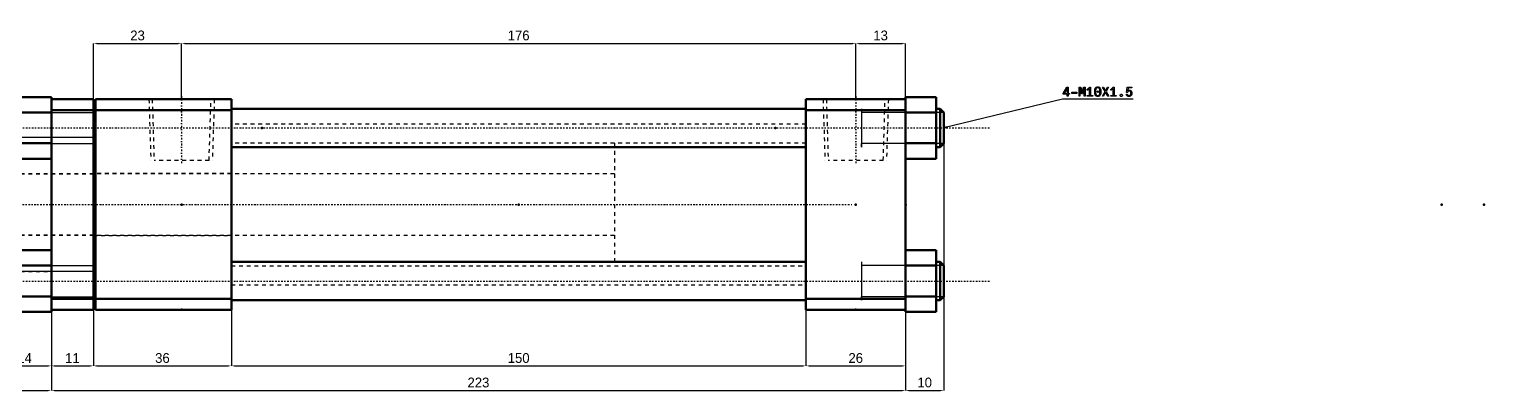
# Model space of a CAD drawing. Header units: millimetres. Extents: x -28 to 554, y -504 to 49.
# Drawn here: x 174 to 553.8, y -45.8 to 48.8 of the extents above; entities that cross this region are included whole.
import ezdxf

# ---------------------------------------------------------------- set-up
doc = ezdxf.new("R2010")
doc.units = ezdxf.units.MM
doc.linetypes.add('Center', pattern=[1.5, 0.45, -0.5, 0.05, -0.5])
doc.linetypes.add('Dashed', pattern=[2, 1, -1])
for name, color, linetype, lineweight in [('2d ConnectionPoints', 7, 'Continuous', 50), ('AM_0', 7, 'Continuous', 50), ('AM_5', 3, 'Continuous', 25), ('AM_7', 7, 'Center', 25), ('AM_9', 6, 'Dashed', 25)]:
    doc.layers.add(name, color=color, linetype=linetype, lineweight=lineweight)
doc.dimstyles.new('ISO-25', dxfattribs={"dimtxt": 2.5, "dimasz": 2.5, "dimexe": 1.25, "dimexo": 0.625, "dimtad": 1, "dimtxsty": 'Standard', "dimcen": 2.5, "dimadec": 0, "dimazin": 0, "dimtfac": 1, "dimtmove": 0, "dimatfit": 3, "dimfxl": 1, "dimarcsym": 0})

# ---------------------------------------------------------------- blocks, each defined once
blk = doc.blocks.new('2_A__SD__C_32_100_ROD_070_0_in_HC2_A_70_SD_C_32_100_A_0__2')
at = {"layer": 'AM_0'}
for p, q in [((-25, 8), (-41, 8)), ((-58.08, 6), (-59, 5.08)), ((-59, 5.08), (-59, -5.08)), ((-49, 6), (-58.08, 6)), ((-58.08, 6), (-58.08, -6)), ((-27, 3.87), (-41, 3.87)), ((-27, -3.87), (-27, 3.87)), ((-59, -5.08), (-58.08, -6)), ((-58.08, -6), (-49, -6)), ((-27, -3.87), (-41, -3.87)), ((-41, -8), (-25, -8))]:
    blk.add_line(p, q, dxfattribs=at)
at = {"layer": 'AM_5'}
for p, q in [((-59, 5.08), (-49, 5.08)), ((-59, -5.08), (-49, -5.08))]:
    blk.add_line(p, q, dxfattribs=at)
at = {"layer": 'AM_5', "linetype": 'Dashed'}
for p, q in [((-49, 5.08), (-41, 5.08)), ((-41, 6), (-41, 5.08)), ((-49, -5.08), (-41, -5.08)), ((-41, -6), (-41, -5.08))]:
    blk.add_line(p, q, dxfattribs=at)
at = {"layer": 'AM_7'}
blk.add_line((-71.25, 0), (198.25, 0), dxfattribs=at)
at = {"layer": 'AM_9'}
for p, q in [((186, 16), (136, 16)), ((136, 16), (136, -16)), ((136, 8), (-25, 8)), ((-41, 6), (-49, 6)), ((-49, -6), (-41, -6)), ((-25, -8), (136, -8)), ((136, -16), (186, -16))]:
    blk.add_line(p, q, dxfattribs=at)
blk = doc.blocks.new('3_A__SD_C_32_100_0__BODY__A70_0_in_HC2_A_70_SD_C_32_100_A_0__2')
at = {"layer": 'AM_0'}
for p, q in [((-19, 28.03), (-11, 28.03)), ((-19, 11.97), (-19, 28.03)), ((-11, -28.08), (-11, 28.03)), ((0, 27.5), (-11, 27.5)), ((0, 27.5), (0, -27.5)), ((36, 27.5), (0.5, 27.5)), ((0.5, 27.5), (0.5, -27.5)), ((36, -27.5), (36, 27.5)), ((212, 27.5), (186, 27.5)), ((186, -27.5), (186, 27.5)), ((220, 28.03), (212, 28.03)), ((212, -28.08), (212, 28.03)), ((220, 11.97), (220, 28.03)), ((-20.08, 25), (-21, 24.08)), ((-21, 24.08), (-21, 15.92)), ((-19, 25), (-20.08, 25)), ((-20.08, 25), (-20.08, 15)), ((-19, 24.01), (-11, 24.01)), ((0, 24.67), (-11, 24.67)), ((0.5, 25.5), (0, 25.5)), ((0, 24.86), (0.5, 24.86)), ((36, 24.67), (0.5, 24.67)), ((186, 25), (36, 25)), ((212, 24.67), (186, 24.67)), ((220, 24.01), (212, 24.01)), ((221.08, 25), (220, 25)), ((222, 24.08), (221.08, 25)), ((221.08, 25), (221.08, 15)), ((222, 24.08), (222, 15.92)), ((0.5, 21.2), (0, 21.2)), ((0.5, 20.55), (0, 20.55)), ((-25, -17.5), (-25, 17.5)), ((-21, 17.5), (-25, 17.5)), ((-21, 15.92), (-20.08, 15)), ((-19, 15.99), (-11, 15.99)), ((220, 15.99), (212, 15.99)), ((221.08, 15), (222, 15.92)), ((-20.08, 15), (-19, 15)), ((-19, 11.97), (-11, 11.97)), ((36, 15), (186, 15)), ((220, 11.97), (212, 11.97)), ((220, 15), (221.08, 15)), ((-20.08, -15), (-21, -15.92)), ((-19, -15), (-20.08, -15)), ((-20.08, -15), (-20.08, -25)), ((-19, -11.92), (-11, -11.92)), ((-19, -28.08), (-19, -11.92)), ((186, -15), (36, -15)), ((220, -11.92), (212, -11.92)), ((220, -28.08), (220, -11.92)), ((221.08, -15), (220, -15)), ((222, -15.92), (221.08, -15)), ((221.08, -15), (221.08, -25)), ((-25, -17.5), (-21, -17.5)), ((-21, -15.92), (-21, -24.08)), ((-19, -15.96), (-11, -15.96)), ((220, -15.96), (212, -15.96)), ((222, -15.92), (222, -24.08)), ((0.5, -20.55), (0, -20.55)), ((0, -21.2), (0.5, -21.2)), ((-21, -24.08), (-20.08, -25)), ((-20.08, -25), (-19, -25)), ((-19, -24.04), (-11, -24.04)), ((0, -24.67), (-11, -24.67)), ((0.5, -24.86), (0, -24.86)), ((0.5, -25.5), (0, -25.5)), ((36, -24.67), (0.5, -24.67)), ((36, -25), (186, -25)), ((212, -24.67), (186, -24.67)), ((220, -24.04), (212, -24.04)), ((220, -25), (221.08, -25)), ((221.08, -25), (222, -24.08)), ((-19, -28.08), (-11, -28.08)), ((0, -27.5), (-11, -27.5)), ((36, -27.5), (0.5, -27.5)), ((212, -27.5), (186, -27.5)), ((220, -28.08), (212, -28.08))]:
    blk.add_line(p, q, dxfattribs=at)
at = {"layer": 'AM_5', "linetype": 'Dashed'}
for p, q in [((14.47, 27.5), (14.97, 11.5)), ((31.53, 27.5), (31.03, 11.5)), ((190.47, 27.5), (190.97, 11.5)), ((207.53, 27.5), (207.03, 11.5))]:
    blk.add_line(p, q, dxfattribs=at)
at = {"layer": 'AM_5'}
for p, q in [((-21, 24.08), (0.5, 24.08)), ((0.5, 25), (0.5, 24.08)), ((0.5, 25), (0.5, 15)), ((200.5, 25), (200.5, 24.08)), ((200.5, 25), (200.5, 15)), ((222, 24.08), (200.5, 24.08)), ((-21, 15.92), (0.5, 15.92)), ((0.5, 15), (0.5, 15.92)), ((222, 15.92), (200.5, 15.92)), ((200.5, 15), (200.5, 15.92)), ((0.5, -15), (0.5, -15.92)), ((0.5, -15), (0.5, -25)), ((200.5, -15), (200.5, -15.92)), ((200.5, -15), (200.5, -25)), ((-21, -15.92), (0.5, -15.92)), ((222, -15.92), (200.5, -15.92)), ((-21, -24.08), (0.5, -24.08)), ((0.5, -25), (0.5, -24.08)), ((222, -24.08), (200.5, -24.08)), ((200.5, -25), (200.5, -24.08))]:
    blk.add_line(p, q, dxfattribs=at)
at = {"layer": 'AM_7'}
for p, q in [((23, 28.3), (23, 10.7)), ((199, 28.3), (199, 10.7)), ((-33.15, 20), (234.15, 20)), ((-33.15, -20), (234.15, -20))]:
    blk.add_line(p, q, dxfattribs=at)
at = {"layer": 'AM_9'}
for p, q in [((15.33, 27.5), (15.82, 11.5)), ((30.18, 11.5), (30.67, 27.5)), ((191.33, 27.5), (191.82, 11.5)), ((206.18, 11.5), (206.67, 27.5)), ((186, 21), (36, 21)), ((-11, 17.5), (-21, 17.5)), ((186, 16), (36, 16)), ((30.18, 11.5), (15.82, 11.5)), ((206.18, 11.5), (191.82, 11.5)), ((0, 7.9), (-25, 7.9)), ((36, 8.1), (0, 8.1)), ((-25, -7.9), (0, -7.9)), ((0, -8.1), (36, -8.1)), ((-21, -17.5), (-11, -17.5)), ((36, -16), (186, -16)), ((36, -21), (186, -21))]:
    blk.add_line(p, q, dxfattribs=at)
blk = doc.blocks.new('*D25')
at = {"layer": 'AM_5', "color": 0, "lineweight": -2}
for p, q in [((190.8, 2.92), (190.8, -39.24)), ((226.8, 2.92), (226.8, -39.24)), ((191.65, -39.24), (225.95, -39.24))]:
    blk.add_line(p, q, dxfattribs=at)
at = {"layer": 'AM_5', "color": 0}
for points in [[(191.65, -39.1), (191.65, -39.39), (190.8, -39.24)], [(225.95, -39.39), (225.95, -39.1), (226.8, -39.24)]]:
    blk.add_solid(points, dxfattribs=at)
at = {"layer": 'Defpoints', "color": 0}
for p in [(190.8, 2.92), (226.8, 2.92), (226.8, -39.24)]:
    blk.add_point(p, dxfattribs=at)
at = {"layer": 'AM_5', "color": 0, "insert": (208.8, -37.2), "char_height": 2.56, "attachment_point": 5}
blk.add_mtext('36', dxfattribs=at)
blk = doc.blocks.new('*D26')
at = {"layer": 'AM_5', "color": 0, "lineweight": -2}
for p, q in [((179.8, 2.92), (179.8, -39.24)), ((190.8, 2.92), (190.8, -39.24)), ((180.65, -39.24), (189.95, -39.24))]:
    blk.add_line(p, q, dxfattribs=at)
at = {"layer": 'AM_5', "color": 0}
for points in [[(180.65, -39.1), (180.65, -39.39), (179.8, -39.24)], [(189.95, -39.39), (189.95, -39.1), (190.8, -39.24)]]:
    blk.add_solid(points, dxfattribs=at)
at = {"layer": 'Defpoints', "color": 0}
for p in [(179.8, 2.92), (190.8, 2.92), (190.8, -39.24)]:
    blk.add_point(p, dxfattribs=at)
at = {"layer": 'AM_5', "color": 0, "insert": (185.3, -37.2), "char_height": 2.56, "attachment_point": 5}
blk.add_mtext('11', dxfattribs=at)
blk = doc.blocks.new('*D27')
at = {"layer": 'AM_5', "color": 0, "lineweight": -2}
for p, q in [((165.8, 2.92), (165.8, -39.24)), ((179.8, 2.92), (179.8, -39.24)), ((166.65, -39.24), (178.95, -39.24))]:
    blk.add_line(p, q, dxfattribs=at)
at = {"layer": 'AM_5', "color": 0}
for points in [[(166.65, -39.1), (166.65, -39.39), (165.8, -39.24)], [(178.95, -39.39), (178.95, -39.1), (179.8, -39.24)]]:
    blk.add_solid(points, dxfattribs=at)
at = {"layer": 'Defpoints', "color": 0}
for p in [(165.8, 2.92), (179.8, 2.92), (179.8, -39.24)]:
    blk.add_point(p, dxfattribs=at)
at = {"layer": 'AM_5', "color": 0, "insert": (172.8, -37.2), "char_height": 2.56, "attachment_point": 5}
blk.add_mtext('14', dxfattribs=at)
blk = doc.blocks.new('*D28')
at = {"layer": 'AM_5', "color": 0, "lineweight": -2}
for p, q in [((149.8, 10.92), (149.8, -45.64)), ((179.8, 2.92), (179.8, -45.64)), ((150.65, -45.64), (178.95, -45.64))]:
    blk.add_line(p, q, dxfattribs=at)
at = {"layer": 'AM_5', "color": 0}
for points in [[(150.65, -45.5), (150.65, -45.79), (149.8, -45.64)], [(178.95, -45.79), (178.95, -45.5), (179.8, -45.64)]]:
    blk.add_solid(points, dxfattribs=at)
at = {"layer": 'Defpoints', "color": 0}
for p in [(149.8, 10.92), (179.8, 2.92), (179.8, -45.64)]:
    blk.add_point(p, dxfattribs=at)
at = {"layer": 'AM_5', "color": 0, "insert": (164.8, -43.6), "char_height": 2.56, "attachment_point": 5}
blk.add_mtext('30', dxfattribs=at)
blk = doc.blocks.new('*D30')
at = {"layer": 'AM_5', "color": 0, "lineweight": -2}
for p, q in [((179.8, 2.92), (179.8, -45.64)), ((402.8, 2.92), (402.8, -45.64)), ((180.65, -45.64), (401.95, -45.64))]:
    blk.add_line(p, q, dxfattribs=at)
at = {"layer": 'AM_5', "color": 0}
for points in [[(180.65, -45.5), (180.65, -45.79), (179.8, -45.64)], [(401.95, -45.79), (401.95, -45.5), (402.8, -45.64)]]:
    blk.add_solid(points, dxfattribs=at)
at = {"layer": 'Defpoints', "color": 0}
for p in [(179.8, 2.92), (402.8, 2.92), (402.8, -45.64)]:
    blk.add_point(p, dxfattribs=at)
at = {"layer": 'AM_5', "color": 0, "insert": (291.3, -43.6), "char_height": 2.56, "attachment_point": 5}
blk.add_mtext('223', dxfattribs=at)
blk = doc.blocks.new('*D31')
at = {"layer": 'AM_5', "color": 0, "lineweight": -2}
for p, q in [((226.8, 2.92), (226.8, -39.24)), ((376.8, 2.92), (376.8, -39.24)), ((227.65, -39.24), (375.95, -39.24))]:
    blk.add_line(p, q, dxfattribs=at)
at = {"layer": 'AM_5', "color": 0}
for points in [[(227.65, -39.1), (227.65, -39.39), (226.8, -39.24)], [(375.95, -39.39), (375.95, -39.1), (376.8, -39.24)]]:
    blk.add_solid(points, dxfattribs=at)
at = {"layer": 'Defpoints', "color": 0}
for p in [(226.8, 2.92), (376.8, 2.92), (376.8, -39.24)]:
    blk.add_point(p, dxfattribs=at)
at = {"layer": 'AM_5', "color": 0, "insert": (301.8, -37.2), "char_height": 2.56, "attachment_point": 5}
blk.add_mtext('150', dxfattribs=at)
blk = doc.blocks.new('*D32')
at = {"layer": 'AM_5', "color": 0, "lineweight": -2}
for p, q in [((376.8, 2.92), (376.8, -39.24)), ((402.8, 2.92), (402.8, -39.24)), ((377.65, -39.24), (401.95, -39.24))]:
    blk.add_line(p, q, dxfattribs=at)
at = {"layer": 'AM_5', "color": 0}
for points in [[(377.65, -39.1), (377.65, -39.39), (376.8, -39.24)], [(401.95, -39.39), (401.95, -39.1), (402.8, -39.24)]]:
    blk.add_solid(points, dxfattribs=at)
at = {"layer": 'Defpoints', "color": 0}
for p in [(376.8, 2.92), (402.8, 2.92), (402.8, -39.24)]:
    blk.add_point(p, dxfattribs=at)
at = {"layer": 'AM_5', "color": 0, "insert": (389.8, -37.2), "char_height": 2.56, "attachment_point": 5}
blk.add_mtext('26', dxfattribs=at)
blk = doc.blocks.new('*D33')
at = {"layer": 'AM_5', "color": 0, "lineweight": -2}
for p, q in [((412.8, 22.92), (412.8, -45.64)), ((402.8, 2.92), (402.8, -45.64)), ((403.65, -45.64), (411.95, -45.64))]:
    blk.add_line(p, q, dxfattribs=at)
at = {"layer": 'AM_5', "color": 0}
for points in [[(403.65, -45.5), (403.65, -45.79), (402.8, -45.64)], [(411.95, -45.79), (411.95, -45.5), (412.8, -45.64)]]:
    blk.add_solid(points, dxfattribs=at)
at = {"layer": 'Defpoints', "color": 0}
for p in [(412.8, 22.92), (402.8, 2.92), (412.8, -45.64)]:
    blk.add_point(p, dxfattribs=at)
at = {"layer": 'AM_5', "color": 0, "insert": (407.8, -43.6), "char_height": 2.56, "attachment_point": 5}
blk.add_mtext('10', dxfattribs=at)
blk = doc.blocks.new('*D34')
at = {"layer": 'AM_5', "color": 0, "lineweight": -2}
for p, q in [((190.8, 2.92), (190.8, 45.02)), ((191.65, 45.02), (212.95, 45.02)), ((213.8, 30.42), (213.8, 45.02))]:
    blk.add_line(p, q, dxfattribs=at)
at = {"layer": 'AM_5', "color": 0}
for points in [[(191.65, 45.17), (191.65, 44.88), (190.8, 45.02)], [(212.95, 44.88), (212.95, 45.17), (213.8, 45.02)]]:
    blk.add_solid(points, dxfattribs=at)
at = {"layer": 'Defpoints', "color": 0}
for p in [(213.8, 45.02), (213.8, 30.42), (190.8, 2.92)]:
    blk.add_point(p, dxfattribs=at)
at = {"layer": 'AM_5', "color": 0, "insert": (202.3, 47.07), "char_height": 2.56, "attachment_point": 5}
blk.add_mtext('23', dxfattribs=at)
blk = doc.blocks.new('*D35')
at = {"layer": 'AM_5', "color": 0, "lineweight": -2}
for p, q in [((213.8, 30.42), (213.8, 45.02)), ((214.65, 45.02), (388.95, 45.02)), ((389.8, 30.42), (389.8, 45.02))]:
    blk.add_line(p, q, dxfattribs=at)
at = {"layer": 'AM_5', "color": 0}
for points in [[(214.65, 45.17), (214.65, 44.88), (213.8, 45.02)], [(388.95, 44.88), (388.95, 45.17), (389.8, 45.02)]]:
    blk.add_solid(points, dxfattribs=at)
at = {"layer": 'Defpoints', "color": 0}
for p in [(389.8, 45.02), (213.8, 30.42), (389.8, 30.42)]:
    blk.add_point(p, dxfattribs=at)
at = {"layer": 'AM_5', "color": 0, "insert": (301.8, 47.07), "char_height": 2.56, "attachment_point": 5}
blk.add_mtext('176', dxfattribs=at)
blk = doc.blocks.new('*D36')
at = {"layer": 'AM_5', "color": 0, "lineweight": -2}
for p, q in [((389.8, 30.42), (389.8, 45.02)), ((390.65, 45.02), (401.95, 45.02)), ((402.8, 2.92), (402.8, 45.02))]:
    blk.add_line(p, q, dxfattribs=at)
at = {"layer": 'AM_5', "color": 0}
for points in [[(390.65, 45.17), (390.65, 44.88), (389.8, 45.02)], [(401.95, 44.88), (401.95, 45.17), (402.8, 45.02)]]:
    blk.add_solid(points, dxfattribs=at)
at = {"layer": 'Defpoints', "color": 0}
for p in [(402.8, 45.02), (389.8, 30.42), (402.8, 2.92)]:
    blk.add_point(p, dxfattribs=at)
at = {"layer": 'AM_5', "color": 0, "insert": (396.3, 47.07), "char_height": 2.56, "attachment_point": 5}
blk.add_mtext('13', dxfattribs=at)
blk = doc.blocks.new('*D37')
at = {"layer": 'AM_5', "color": 0, "lineweight": -2}
for p, q in [((179.8, 2.92), (179.8, -45.64)), ((402.8, 2.92), (402.8, -45.64)), ((180.65, -45.64), (401.95, -45.64))]:
    blk.add_line(p, q, dxfattribs=at)
at = {"layer": 'AM_5', "color": 0}
for points in [[(180.65, -45.5), (180.65, -45.79), (179.8, -45.64)], [(401.95, -45.79), (401.95, -45.5), (402.8, -45.64)]]:
    blk.add_solid(points, dxfattribs=at)
at = {"layer": 'Defpoints', "color": 0}
for p in [(179.8, 2.92), (402.8, 2.92), (402.8, -45.64)]:
    blk.add_point(p, dxfattribs=at)
at = {"layer": 'AM_5', "color": 0, "insert": (291.3, -43.6), "char_height": 2.56, "attachment_point": 5}
blk.add_mtext('223', dxfattribs=at)
blk = doc.blocks.new('*D39')
at = {"layer": 'AM_5', "color": 0, "lineweight": -2}
for p, q in [((190.8, 20.42), (111.32, 20.42)), ((111.32, 19.57), (111.32, 7.1)), ((111.32, -13.73), (111.32, -1.26)), ((190.8, -14.58), (111.32, -14.58))]:
    blk.add_line(p, q, dxfattribs=at)
at = {"layer": 'AM_5', "color": 0}
for points in [[(111.46, 19.57), (111.18, 19.57), (111.32, 20.42)], [(111.18, -13.73), (111.46, -13.73), (111.32, -14.58)]]:
    blk.add_solid(points, dxfattribs=at)
at = {"layer": 'Defpoints', "color": 0}
for p in [(190.8, 20.42), (111.32, -14.58), (190.8, -14.58)]:
    blk.add_point(p, dxfattribs=at)
at = {"layer": 'AM_5', "color": 0, "insert": (111.32, 2.92), "char_height": 2.56, "attachment_point": 5, "rotation": 90}
blk.add_mtext('Ø35', dxfattribs=at)

msp = doc.modelspace()

# ---------------------------------------------------------------- linework, layer by layer
at = {"layer": '2d ConnectionPoints'}
for p in [(213.802, 30.42), (389.802, 30.42), (234.802, 22.92), (368.802, 22.92), (179.802, 2.92), (190.802, 2.92), (190.802, 2.92), (190.802, 2.92), (213.802, 2.92), (213.802, 2.92), (301.802, 2.92), (389.802, 2.92), (389.802, 2.92), (402.802, 2.92), (402.802, 2.92), (402.802, 2.92), (542.802, 2.92), (553.802, 2.92), (213.802, -24.58), (389.802, -24.58)]:
    msp.add_point(p, dxfattribs=at)
at = {"layer": 'AM_5'}
for p, q in [((443.802, 30.42), (412.802, 22.92)), ((462.234, 30.42), (443.802, 30.42))]:
    msp.add_line(p, q, dxfattribs=at)
for points in [[(445.043, 31.72), (443.965, 31.72), (443.965, 31.936), (444.946, 33.6), (445.276, 33.6), (445.276, 31.945), (445.635, 31.945), (445.635, 31.72), (445.276, 31.72), (445.276, 31.188), (445.043, 31.188), (445.043, 31.72)], [(445.046, 31.945), (445.046, 33.321), (444.251, 31.945), (445.046, 31.945)], [(446.182, 32.259), (447.514, 32.259), (447.514, 31.96), (446.182, 31.96), (446.182, 32.259)], [(448.099, 33.6), (448.528, 33.6), (448.894, 32.093), (449.257, 33.6), (449.693, 33.6), (449.693, 31.188), (449.447, 31.188), (449.447, 33.348), (449.43, 33.339), (449.047, 31.87), (448.745, 31.87), (448.357, 33.339), (448.345, 33.346), (448.345, 31.188), (448.099, 31.188), (448.099, 33.6)], [(450.257, 31.401), (450.869, 31.401), (450.869, 33.201), (450.869, 33.201), (450.836, 33.168), (450.781, 33.116), (450.781, 33.116), (450.717, 33.062), (450.671, 33.025), (450.671, 33.025), (450.623, 32.988), (450.55, 32.935), (450.55, 32.935), (450.477, 32.886), (450.428, 32.855), (450.428, 32.855), (450.38, 32.827), (450.314, 32.793), (450.314, 32.793), (450.254, 32.769), (450.217, 32.758), (450.217, 33.011), (450.217, 33.011), (450.262, 33.033), (450.334, 33.074), (450.334, 33.074), (450.41, 33.125), (450.462, 33.165), (450.462, 33.165), (450.515, 33.208), (450.592, 33.275), (450.592, 33.275), (450.666, 33.343), (450.714, 33.391), (450.714, 33.391), (450.76, 33.438), (450.82, 33.503), (450.82, 33.503), (450.873, 33.563), (450.902, 33.6), (451.115, 33.6), (451.115, 31.401), (451.671, 31.401), (451.671, 31.188), (450.257, 31.188), (450.257, 31.401)], [(452.99, 31.154), (452.99, 31.154), (452.865, 31.161), (452.7, 31.193), (452.7, 31.193), (452.562, 31.252), (452.486, 31.307), (452.486, 31.307), (452.421, 31.373), (452.34, 31.489), (452.34, 31.489), (452.28, 31.625), (452.251, 31.728), (452.251, 31.728), (452.229, 31.84), (452.205, 32.03), (452.205, 32.03), (452.192, 32.245), (452.19, 32.402), (452.19, 32.402), (452.192, 32.556), (452.205, 32.767), (452.205, 32.767), (452.229, 32.954), (452.252, 33.065), (452.252, 33.065), (452.281, 33.166), (452.342, 33.301), (452.342, 33.301), (452.423, 33.416), (452.489, 33.482), (452.489, 33.482), (452.565, 33.536), (452.702, 33.596), (452.702, 33.596), (452.866, 33.628), (452.99, 33.634), (452.99, 33.634), (453.115, 33.628), (453.28, 33.596), (453.28, 33.596), (453.417, 33.536), (453.494, 33.482), (453.494, 33.482), (453.559, 33.416), (453.641, 33.301), (453.641, 33.301), (453.702, 33.167), (453.732, 33.066), (453.732, 33.066), (453.754, 32.955), (453.778, 32.768), (453.778, 32.768), (453.792, 32.557), (453.794, 32.402), (453.794, 32.402), (453.791, 32.247), (453.778, 32.034), (453.778, 32.034), (453.753, 31.845), (453.729, 31.732), (453.729, 31.732), (453.699, 31.629), (453.636, 31.491), (453.636, 31.491), (453.554, 31.375), (453.488, 31.308), (453.488, 31.308), (453.412, 31.253), (453.275, 31.193), (453.275, 31.193), (453.113, 31.161), (452.99, 31.154)], [(452.99, 31.374), (452.99, 31.374), (453.078, 31.379), (453.194, 31.407), (453.194, 31.407), (453.29, 31.459), (453.344, 31.507), (453.344, 31.507), (453.39, 31.564), (453.448, 31.662), (453.448, 31.662), (453.49, 31.777), (453.51, 31.862), (453.51, 31.862), (453.526, 31.954), (453.542, 32.107), (453.542, 32.107), (453.551, 32.279), (453.553, 32.402), (453.553, 32.402), (453.551, 32.534), (453.543, 32.711), (453.543, 32.711), (453.529, 32.865), (453.515, 32.954), (453.515, 32.954), (453.497, 33.035), (453.457, 33.143), (453.457, 33.143), (453.401, 33.235), (453.356, 33.288), (453.356, 33.288), (453.302, 33.332), (453.203, 33.38), (453.203, 33.38), (453.083, 33.406), (452.99, 33.411), (452.99, 33.411), (452.899, 33.406), (452.779, 33.38), (452.779, 33.38), (452.681, 33.332), (452.628, 33.288), (452.628, 33.288), (452.582, 33.235), (452.527, 33.143), (452.527, 33.143), (452.487, 33.035), (452.469, 32.954), (452.469, 32.954), (452.455, 32.865), (452.441, 32.711), (452.441, 32.711), (452.433, 32.534), (452.431, 32.402), (452.431, 32.402), (452.433, 32.277), (452.441, 32.105), (452.441, 32.105), (452.457, 31.952), (452.472, 31.86), (452.472, 31.86), (452.492, 31.776), (452.533, 31.662), (452.533, 31.662), (452.59, 31.564), (452.636, 31.507), (452.636, 31.507), (452.689, 31.459), (452.786, 31.407), (452.786, 31.407), (452.902, 31.379), (452.99, 31.374)], [(452.767, 32.402), (452.99, 32.652), (453.213, 32.402), (452.99, 32.176), (452.767, 32.402)], [(454.884, 32.436), (454.233, 33.6), (454.509, 33.6), (455.043, 32.66), (455.567, 33.6), (455.834, 33.6), (455.183, 32.481), (455.887, 31.188), (455.621, 31.188), (455.04, 32.226), (454.466, 31.188), (454.193, 31.188), (454.884, 32.436)], [(456.401, 31.401), (457.013, 31.401), (457.013, 33.201), (457.013, 33.201), (456.98, 33.168), (456.925, 33.116), (456.925, 33.116), (456.861, 33.062), (456.815, 33.025), (456.815, 33.025), (456.767, 32.988), (456.694, 32.935), (456.694, 32.935), (456.621, 32.886), (456.572, 32.855), (456.572, 32.855), (456.524, 32.827), (456.458, 32.793), (456.458, 32.793), (456.398, 32.769), (456.361, 32.758), (456.361, 33.011), (456.361, 33.011), (456.406, 33.033), (456.478, 33.074), (456.478, 33.074), (456.554, 33.125), (456.606, 33.165), (456.606, 33.165), (456.659, 33.208), (456.736, 33.275), (456.736, 33.275), (456.81, 33.343), (456.858, 33.391), (456.858, 33.391), (456.904, 33.438), (456.964, 33.503), (456.964, 33.503), (457.017, 33.563), (457.046, 33.6), (457.259, 33.6), (457.259, 31.401), (457.815, 31.401), (457.815, 31.188), (456.401, 31.188), (456.401, 31.401)], [(459.134, 31.141), (459.134, 31.141), (459.086, 31.144), (459.02, 31.16), (459.02, 31.16), (458.964, 31.191), (458.931, 31.218), (458.931, 31.218), (458.904, 31.251), (458.874, 31.309), (458.874, 31.309), (458.858, 31.375), (458.855, 31.424), (458.855, 31.424), (458.858, 31.473), (458.874, 31.539), (458.874, 31.539), (458.904, 31.596), (458.931, 31.629), (458.931, 31.629), (458.964, 31.657), (459.02, 31.688), (459.02, 31.688), (459.086, 31.704), (459.134, 31.707), (459.134, 31.707), (459.184, 31.704), (459.25, 31.688), (459.25, 31.688), (459.307, 31.657), (459.34, 31.629), (459.34, 31.629), (459.368, 31.596), (459.398, 31.539), (459.398, 31.539), (459.414, 31.473), (459.417, 31.424), (459.417, 31.424), (459.414, 31.375), (459.398, 31.31), (459.398, 31.31), (459.368, 31.253), (459.34, 31.219), (459.34, 31.219), (459.307, 31.191), (459.25, 31.161), (459.25, 31.161), (459.184, 31.144), (459.134, 31.141)], [(461.149, 31.158), (461.149, 31.158), (461.074, 31.16), (460.967, 31.174), (460.967, 31.174), (460.866, 31.199), (460.803, 31.222), (460.803, 31.222), (460.744, 31.25), (460.664, 31.304), (460.664, 31.304), (460.595, 31.37), (460.556, 31.421), (460.556, 31.421), (460.523, 31.477), (460.487, 31.573), (460.487, 31.573), (460.467, 31.681), (460.463, 31.76), (460.723, 31.76), (460.723, 31.76), (460.728, 31.685), (460.753, 31.588), (460.753, 31.588), (460.8, 31.508), (460.844, 31.464), (460.844, 31.464), (460.895, 31.428), (460.983, 31.389), (460.983, 31.389), (461.084, 31.368), (461.159, 31.364), (461.159, 31.364), (461.223, 31.368), (461.311, 31.386), (461.311, 31.386), (461.389, 31.421), (461.435, 31.452), (461.435, 31.452), (461.477, 31.49), (461.531, 31.554), (461.531, 31.554), (461.574, 31.629), (461.597, 31.684), (461.597, 31.684), (461.615, 31.742), (461.635, 31.833), (461.635, 31.833), (461.646, 31.93), (461.648, 31.996), (461.648, 31.996), (461.646, 32.058), (461.636, 32.146), (461.636, 32.146), (461.616, 32.232), (461.598, 32.287), (461.598, 32.287), (461.576, 32.339), (461.536, 32.409), (461.536, 32.409), (461.485, 32.47), (461.447, 32.506), (461.447, 32.506), (461.404, 32.536), (461.333, 32.568), (461.333, 32.568), (461.254, 32.585), (461.196, 32.589), (461.196, 32.589), (461.134, 32.585), (461.047, 32.563), (461.047, 32.563), (460.966, 32.524), (460.916, 32.487), (460.916, 32.487), (460.871, 32.444), (460.815, 32.367), (460.815, 32.367), (460.773, 32.277), (460.753, 32.209), (460.5, 32.209), (460.673, 33.607), (461.848, 33.607), (461.848, 33.391), (460.909, 33.391), (460.803, 32.59), (460.803, 32.59), (460.838, 32.633), (460.893, 32.69), (460.893, 32.69), (460.951, 32.736), (460.991, 32.761), (460.991, 32.761), (461.033, 32.782), (461.101, 32.804), (461.101, 32.804), (461.176, 32.816), (461.229, 32.818), (461.229, 32.818), (461.311, 32.814), (461.424, 32.791), (461.424, 32.791), (461.528, 32.748), (461.592, 32.709), (461.592, 32.709), (461.65, 32.661), (461.726, 32.579), (461.726, 32.579), (461.79, 32.482), (461.825, 32.41), (461.825, 32.41), (461.853, 32.333), (461.885, 32.21), (461.885, 32.21), (461.901, 32.081), (461.905, 31.99), (461.905, 31.99), (461.901, 31.894), (461.881, 31.759), (461.881, 31.759), (461.844, 31.634), (461.81, 31.556), (461.81, 31.556), (461.769, 31.484), (461.696, 31.388), (461.696, 31.388), (461.609, 31.308), (461.543, 31.263), (461.543, 31.263), (461.473, 31.225), (461.359, 31.184), (461.359, 31.184), (461.236, 31.162), (461.149, 31.158)], [(412.802, 22.92), (413.591, 23.286), (413.671, 22.954), (412.802, 22.92)]]:
    msp.add_lwpolyline(points, dxfattribs=at)

# ---------------------------------------------------------------- block references
for name in ['3_A__SD_C_32_100_0__BODY__A70_0_in_HC2_A_70_SD_C_32_100_A_0__2', '2_A__SD__C_32_100_ROD_070_0_in_HC2_A_70_SD_C_32_100_A_0__2']:
    msp.add_blockref(name, (190.802, 2.92))

# ---------------------------------------------------------------- dimensions: what is measured, and where the dimension line sits
for base, p1, p2, text, picture, middle in [((213.802, 45.025), (190.802, 2.92), (213.802, 30.42), '23', '*D34', (202.302, 45.025)), ((389.802, 45.025), (213.802, 30.42), (389.802, 30.42), '176', '*D35', (301.802, 45.025)), ((402.802, 45.025), (389.802, 30.42), (402.802, 2.92), '13', '*D36', (396.302, 45.025)), ((412.802, -45.643), (402.802, 2.92), (412.802, 22.92), '10', '*D33', (407.802, -45.643)), ((179.802, -45.643), (149.802, 10.92), (179.802, 2.92), '30', '*D28', (164.802, -45.643)), ((179.802, -39.243), (165.802, 2.92), (179.802, 2.92), '14', '*D27', (172.802, -39.243)), ((190.802, -39.243), (179.802, 2.92), (190.802, 2.92), '11', '*D26', (185.302, -39.243)), ((402.802, -45.643), (179.802, 2.92), (402.802, 2.92), '223', '*D30', (291.302, -45.643)), ((402.802, -45.643), (179.802, 2.92), (402.802, 2.92), '223', '*D37', (291.302, -45.643)), ((226.802, -39.243), (190.802, 2.92), (226.802, 2.92), '36', '*D25', (208.802, -39.243)), ((376.802, -39.243), (226.802, 2.92), (376.802, 2.92), '150', '*D31', (301.802, -39.243)), ((402.802, -39.243), (376.802, 2.92), (402.802, 2.92), '26', '*D32', (389.802, -39.243))]:
    dim = msp.add_linear_dim(base=base, p1=p1, p2=p2, text=text, dimstyle='ISO-25', override={"dimtxt": 2.56, "dimasz": 0.853333, "dimexe": 0, "dimexo": 0, "dimgap": 0.768}, dxfattribs=at)
    dim.commit()
    dim.dimension.update_dxf_attribs({"geometry": picture, "text_midpoint": middle, "dimtype": 160})
dim = msp.add_linear_dim(base=(111.322, -14.58), p1=(190.802, 20.42), p2=(190.802, -14.58), angle=90, text='Ø35', dimstyle='ISO-25', override={"dimtxt": 2.56, "dimasz": 0.853333, "dimexe": 0, "dimexo": 0, "dimgap": 0.768}, dxfattribs=at)
dim.commit()
dim.dimension.update_dxf_attribs({"geometry": '*D39', "text_midpoint": (111.322, 2.92), "dimtype": 160, "text_rotation": 90})

doc.saveas('drawing.dxf')
